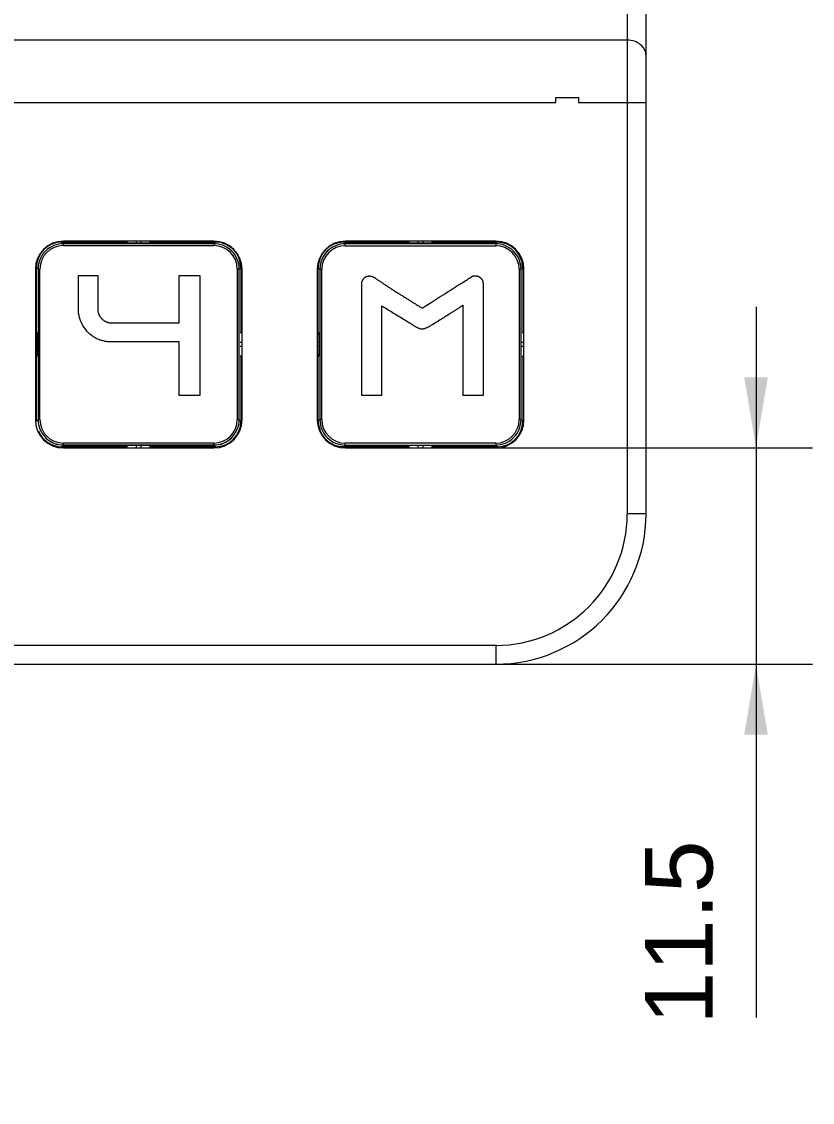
# Model space of a CAD drawing. Header units: millimetres. Extents: x -297 to 297, y -210 to 210.
# Drawn here: x 41.6 to 83.6, y -88.8 to -31.3 of the extents above; entities that cross this region are included whole.
import ezdxf

# ---------------------------------------------------------------- set-up
doc = ezdxf.new("R2010")
doc.units = ezdxf.units.MM
doc.layers.get('0').update_dxf_attribs({"lineweight": 20})
for name, color, linetype, lineweight in [('ASM0004_ASM_DXF_CONTINUOUS_LINE', 7, 'Continuous', 18), ('JCHT35K-ANJIDXF_CONTINUOUS_LINE', 7, 'Continuous', 18), ('LAYER_1', 7, 'Continuous', 18)]:
    doc.layers.add(name, color=color, linetype=linetype, lineweight=lineweight)
doc.styles.add('标准', font='')
doc.styles.get('标准').set_extended_font_data('arial')
doc.dimstyles.new('标准$0', dxfattribs={"dimscale": 1.5, "dimtxt": 2.4, "dimasz": 2.5, "dimexe": 2, "dimexo": 1, "dimgap": 1.5, "dimtad": 1, "dimdec": 1, "dimdsep": 46, "dimtxsty": '标准', "dimcen": 2.5, "dimdle": 5, "dimclre": 256, "dimclrt": 7, "dimadec": 0, "dimazin": 0, "dimtfac": 0.714286, "dimtdec": 1, "dimtmove": 0, "dimatfit": 3, "dimfxl": 0, "dimtolj": 1, "dimarcsym": 0})

# ---------------------------------------------------------------- blocks, each defined once
blk = doc.blocks.new('*X5')
at = {"linetype": 'Continuous'}
for points in [[(80.647, -53.965), (81.272, -50.215), (80.022, -50.215)], [(80.647, -65.465), (81.272, -69.215), (80.022, -69.215)]]:
    blk.add_hatch(color=0, dxfattribs=at).paths.add_polyline_path(points, flags=0)
at = {"color": 0, "linetype": 'Continuous'}
blk.add_line((80.647, -46.465), (80.647, -84.254), dxfattribs=at)
at = {"linetype": 'Continuous'}
for p, q in [((64.601, -53.965), (83.647, -53.965)), ((64.213, -65.465), (83.647, -65.465))]:
    blk.add_line(p, q, dxfattribs=at)
at = {"color": 7, "insert": (76.56, -79.734), "char_height": 3.6, "width": 18.07683, "attachment_point": 5, "rotation": 90, "style": '标准'}
blk.add_mtext('11.5', dxfattribs=at)

msp = doc.modelspace()

# ---------------------------------------------------------------- linework, layer by layer
at = {"layer": 'ASM0004_ASM_DXF_CONTINUOUS_LINE', "color": 7, "linetype": 'Continuous'}
for p, q in [((73.795, -27.097), (73.795, -57.465)), ((74.795, -57.465), (74.795, -27.925)), ((73.795, -32.275), (-69.205, -32.275)), ((-65.405, -35.591), (69.995, -35.591)), ((69.995, -35.326), (71.195, -35.326)), ((69.995, -35.591), (69.995, -35.326)), ((71.195, -35.326), (71.195, -35.591)), ((71.195, -35.591), (74.795, -35.591)), ((51.795, -42.965), (43.795, -42.965)), ((48.411, -43.057), (48.411, -42.965)), ((48.443, -42.965), (48.443, -43.016)), ((66.795, -42.965), (58.795, -42.965)), ((63.411, -43.057), (63.411, -42.965)), ((63.443, -42.965), (63.443, -43.022)), ((65.295, -43.022), (65.295, -42.965)), ((67.617, -43.215), (67.569, -43.215)), ((42.295, -44.465), (42.295, -52.465)), ((53.23, -44.376), (53.145, -44.461)), ((53.23, -44.376), (53.23, -47.804)), ((53.295, -52.465), (53.295, -44.465)), ((57.295, -44.465), (57.295, -52.465)), ((68.23, -44.376), (68.145, -44.461)), ((68.23, -44.376), (68.23, -47.809)), ((68.295, -52.465), (68.295, -44.465)), ((42.295, -49.081), (42.387, -49.081)), ((42.352, -49.113), (42.295, -49.113)), ((53.199, -49.081), (53.295, -49.081)), ((53.199, -49.081), (53.23, -49.113)), ((53.295, -49.113), (53.23, -49.113)), ((53.23, -49.113), (53.23, -52.551)), ((57.295, -49.081), (57.387, -49.081)), ((57.352, -49.113), (57.295, -49.113)), ((68.199, -49.081), (68.295, -49.081)), ((68.199, -49.081), (68.23, -49.113)), ((68.295, -49.113), (68.23, -49.113)), ((68.23, -49.113), (68.23, -52.551)), ((53.145, -52.465), (53.23, -52.55)), ((68.145, -52.465), (68.23, -52.55)), ((43.791, -53.815), (43.706, -53.9)), ((47.139, -53.9), (43.706, -53.9)), ((43.791, -53.815), (51.795, -53.815)), ((43.795, -53.965), (51.795, -53.965)), ((48.443, -53.9), (48.411, -53.869)), ((48.411, -53.965), (48.411, -53.869)), ((51.88, -53.9), (48.443, -53.9)), ((48.443, -53.9), (48.443, -53.965)), ((51.795, -53.715), (51.795, -53.815)), ((51.88, -53.9), (51.795, -53.815)), ((58.791, -53.815), (58.706, -53.9)), ((62.139, -53.9), (58.706, -53.9)), ((58.795, -53.965), (66.795, -53.965)), ((63.443, -53.9), (63.411, -53.869)), ((63.411, -53.965), (63.411, -53.869)), ((66.88, -53.9), (63.443, -53.9)), ((63.443, -53.9), (63.443, -53.965)), ((65.295, -53.965), (65.295, -53.897)), ((66.88, -53.9), (66.795, -53.815)), ((67.551, -53.715), (67.617, -53.715)), ((74.795, -57.465), (73.795, -57.465)), ((66.795, -64.465), (-62.205, -64.465)), ((66.795, -64.465), (66.795, -65.465)), ((-62.205, -65.465), (66.795, -65.465))]:
    msp.add_line(p, q, dxfattribs=at)
for centre, radius, start, end in [((43.795, -44.465), 1.5, 90, 180), ((51.795, -44.465), 1.5, 0, 90), ((58.795, -44.465), 1.5, 90, 180), ((66.795, -44.465), 1.5, 0, 90), ((43.795, -52.465), 1.5, 180, 270), ((51.795, -52.465), 1.5, 270, 360), ((58.795, -52.465), 1.5, 180, 270), ((66.795, -52.465), 1.5, 270, 360), ((43.705, -52.551), 1.35, 202.24902, 269.8267), ((43.791, -52.465), 1.35, 225.00442, 270.00116), ((51.795, -52.465), 1.35, 269.99885, 314.99662), ((43.706, -52.557), 1.343, 269.8218, 270.00059), ((58.705, -52.551), 1.35, 224.88732, 269.83861), ((58.706, -52.557), 1.343, 269.83371, 270.00059), ((66.795, -57.465), 8, 270, 0), ((66.795, -57.465), 7, 269.99993, 359.99989)]:
    msp.add_arc(centre, radius, start, end, dxfattribs=at)
for centre, major_axis, start_param, end_param in [((66.88, -44.376), (0.955, 0.955), 5.497939, 6.285146), ((51.88, -44.376), (0.955, 0.955), 5.497939, 5.893678), ((51.88, -52.55), (0.955, -0.955), 5.497916, 7.068431), ((66.88, -52.55), (0.955, -0.955), 5.497916, 7.068431)]:
    msp.add_ellipse(centre, major_axis=major_axis, ratio=0.999695, start_param=start_param, end_param=end_param, dxfattribs=at)
msp.add_open_spline([(74.795, -33.104), (74.795, -32.996), (74.739, -32.769), (74.509, -32.495), (74.179, -32.316), (73.924, -32.275), (73.795, -32.275)], degree=3, knots=[0, 0, 0, 0, 239.227463, 492.418086, 764.307794, 1048.793165, 1048.793165, 1048.793165, 1048.793165], dxfattribs=at)
at = {"layer": 'JCHT35K-ANJIDXF_CONTINUOUS_LINE', "color": 7, "linetype": 'Continuous'}
for p, q in [((43.702, -43.016), (47.139, -43.016)), ((43.702, -43.016), (43.787, -43.102)), ((51.791, -43.102), (43.787, -43.102)), ((43.787, -43.202), (43.787, -43.102)), ((47.139, -43.016), (47.139, -42.965)), ((47.139, -43.016), (47.171, -43.048)), ((47.171, -42.965), (47.171, -43.048)), ((47.671, -43.057), (47.671, -42.965)), ((47.671, -43.057), (47.908, -43.057)), ((47.908, -42.965), (47.908, -43.057)), ((48.408, -43.048), (48.408, -42.965)), ((48.408, -43.048), (48.439, -43.016)), ((48.439, -43.016), (51.877, -43.016)), ((51.791, -43.102), (51.877, -43.016)), ((51.791, -43.102), (51.791, -43.202)), ((58.702, -43.022), (62.139, -43.022)), ((58.702, -43.022), (58.787, -43.108)), ((66.791, -43.108), (58.787, -43.108)), ((58.787, -43.208), (58.787, -43.108)), ((62.139, -43.022), (62.139, -42.965)), ((62.139, -43.022), (62.171, -43.054)), ((62.171, -42.965), (62.171, -43.054)), ((62.671, -43.062), (62.671, -42.965)), ((62.671, -43.062), (62.908, -43.062)), ((62.908, -42.965), (62.908, -43.062)), ((63.408, -43.054), (63.408, -42.965)), ((63.439, -43.022), (66.877, -43.022)), ((66.791, -43.108), (66.877, -43.022)), ((66.791, -43.108), (66.791, -43.208)), ((43.787, -43.202), (51.791, -43.202)), ((58.787, -43.208), (66.791, -43.208)), ((42.438, -44.452), (42.352, -44.366)), ((42.352, -47.804), (42.352, -44.366)), ((42.438, -44.452), (42.438, -52.456)), ((42.538, -52.456), (42.537, -44.45)), ((53.041, -44.452), (53.141, -44.452)), ((53.041, -44.452), (53.041, -52.456)), ((53.141, -52.456), (53.141, -44.452)), ((57.438, -44.457), (57.352, -44.372)), ((57.352, -47.809), (57.352, -44.372)), ((57.438, -44.457), (57.438, -52.461)), ((57.538, -52.461), (57.537, -44.456)), ((68.041, -44.457), (68.141, -44.457)), ((68.041, -44.457), (68.041, -52.461)), ((68.141, -52.461), (68.141, -44.457)), ((42.295, -47.804), (42.352, -47.804)), ((42.384, -47.835), (42.295, -47.835)), ((42.384, -47.835), (42.352, -47.804)), ((53.295, -47.835), (53.195, -47.835)), ((53.227, -47.804), (53.295, -47.804)), ((57.295, -47.809), (57.352, -47.809)), ((57.384, -47.841), (57.295, -47.841)), ((57.384, -47.841), (57.352, -47.809)), ((68.295, -47.841), (68.195, -47.841)), ((68.227, -47.809), (68.295, -47.809)), ((42.295, -48.335), (42.392, -48.335)), ((42.392, -48.572), (42.295, -48.572)), ((42.392, -48.572), (42.392, -48.335)), ((53.186, -48.335), (53.295, -48.335)), ((53.295, -48.572), (53.186, -48.572)), ((57.295, -48.341), (57.392, -48.341)), ((57.392, -48.578), (57.295, -48.578)), ((57.392, -48.578), (57.392, -48.341)), ((68.186, -48.341), (68.295, -48.341)), ((68.295, -48.578), (68.186, -48.578)), ((42.295, -49.072), (42.384, -49.072)), ((42.352, -52.541), (42.352, -49.104)), ((53.195, -49.072), (53.295, -49.072)), ((57.295, -49.078), (57.384, -49.078)), ((57.352, -49.109), (57.384, -49.078)), ((57.352, -52.547), (57.352, -49.109)), ((68.195, -49.078), (68.295, -49.078)), ((42.352, -52.541), (42.438, -52.456)), ((42.538, -52.456), (42.438, -52.456)), ((53.141, -52.456), (53.041, -52.456)), ((57.352, -52.547), (57.438, -52.461)), ((57.538, -52.461), (57.438, -52.461)), ((68.141, -52.461), (68.041, -52.461)), ((51.791, -53.705), (43.787, -53.705)), ((43.787, -53.805), (43.787, -53.705)), ((43.787, -53.805), (51.791, -53.805)), ((47.139, -53.965), (47.139, -53.891)), ((47.171, -53.859), (47.171, -53.965)), ((47.671, -53.965), (47.671, -53.851)), ((47.908, -53.851), (47.908, -53.965)), ((48.408, -53.965), (48.408, -53.859)), ((51.791, -53.705), (51.791, -53.805)), ((66.791, -53.711), (58.787, -53.711)), ((58.787, -53.811), (58.787, -53.711)), ((58.787, -53.811), (66.791, -53.811)), ((62.139, -53.965), (62.139, -53.897)), ((62.171, -53.865), (62.171, -53.965)), ((62.671, -53.965), (62.671, -53.856)), ((62.908, -53.856), (62.908, -53.965)), ((63.408, -53.965), (63.408, -53.865)), ((66.791, -53.711), (66.791, -53.811))]:
    msp.add_line(p, q, dxfattribs=at)
for centre, radius, start, end in [((43.787, -44.452), 1.35, 89.99872, 180.00117), ((51.791, -44.452), 1.35, 359.99955, 90.00117), ((58.787, -44.457), 1.35, 89.99872, 180.00117), ((66.791, -44.457), 1.35, 359.99955, 90.00117), ((43.788, -44.452), 1.25, 90.01192, 179.90547), ((51.791, -44.452), 1.25, 0.01152, 89.98396), ((58.788, -44.458), 1.25, 90.01192, 179.90547), ((66.791, -44.458), 1.25, 0.01152, 89.98396), ((43.787, -52.456), 1.35, 179.99877, 270.00116), ((43.788, -52.455), 1.25, 180.01163, 269.98406), ((51.791, -52.456), 1.35, 269.99885, 0.00056), ((51.791, -52.455), 1.25, 270.01154, 359.98403), ((58.702, -52.547), 1.35, 179.99534, 270.00458), ((58.787, -52.461), 1.35, 179.99877, 270.00116), ((58.788, -52.461), 1.25, 180.01163, 269.98406), ((66.791, -52.461), 1.35, 269.99885, 0.00056), ((66.791, -52.461), 1.25, 270.01154, 359.98403)]:
    msp.add_arc(centre, radius, start, end, dxfattribs=at)
for centre, major_axis, start_param, end_param in [((43.702, -44.367), (0.955, -0.955), 2.356323, 3.926863), ((51.876, -44.367), (0.955, 0.955), 5.497939, 7.068455), ((58.702, -44.372), (0.955, -0.955), 2.356323, 3.926863), ((66.876, -44.372), (0.955, 0.955), 5.497939, 7.068455)]:
    msp.add_ellipse(centre, major_axis=major_axis, ratio=0.999695, start_param=start_param, end_param=end_param, dxfattribs=at)
for points, knots in [([(47.171, -43.048), (47.171, -43.048), (47.172, -43.048), (47.174, -43.049), (47.178, -43.049), (47.185, -43.05), (47.196, -43.051), (47.213, -43.051), (47.234, -43.052), (47.259, -43.053), (47.289, -43.053), (47.334, -43.054), (47.399, -43.055), (47.484, -43.056), (47.576, -43.056), (47.639, -43.057), (47.671, -43.057)], [0, 0, 0, 0, 6.021915, 18.257542, 36.825866, 61.719174, 130.340994, 223.570979, 340.46515, 480.012089, 640.880665, 821.533685, 1235.363763, 1705.785635, 2215.605449, 2744.924866, 2744.924866, 2744.924866, 2744.924866]), ([(47.908, -43.057), (47.94, -43.057), (48.003, -43.056), (48.095, -43.056), (48.179, -43.055), (48.244, -43.054), (48.29, -43.053), (48.319, -43.053), (48.345, -43.052), (48.366, -43.051), (48.383, -43.051), (48.394, -43.05), (48.401, -43.049), (48.404, -43.049), (48.406, -43.048), (48.407, -43.048), (48.408, -43.048)], [0, 0, 0, 0, 534.824241, 1049.945729, 1525.259317, 1943.392446, 2125.923861, 2288.465088, 2429.462959, 2547.57251, 2641.77181, 2711.107076, 2736.259185, 2755.020546, 2767.383367, 2773.467871, 2773.467871, 2773.467871, 2773.467871]), ([(62.171, -43.054), (62.171, -43.054), (62.172, -43.054), (62.174, -43.055), (62.178, -43.055), (62.185, -43.056), (62.196, -43.056), (62.213, -43.057), (62.234, -43.058), (62.259, -43.058), (62.289, -43.059), (62.334, -43.06), (62.399, -43.061), (62.484, -43.062), (62.576, -43.062), (62.639, -43.062), (62.671, -43.062)], [0, 0, 0, 0, 7.061111, 21.408229, 43.180871, 72.369994, 152.833817, 262.152412, 399.2189, 562.847322, 751.476838, 963.304978, 1448.549323, 2000.151454, 2597.950392, 3218.613961, 3218.613961, 3218.613961, 3218.613961]), ([(62.908, -43.062), (62.94, -43.062), (63.003, -43.062), (63.095, -43.062), (63.179, -43.061), (63.244, -43.06), (63.29, -43.059), (63.319, -43.058), (63.345, -43.058), (63.366, -43.057), (63.383, -43.056), (63.394, -43.056), (63.401, -43.055), (63.404, -43.055), (63.406, -43.054), (63.407, -43.054), (63.408, -43.054)], [0, 0, 0, 0, 626.344157, 1229.613997, 1786.26395, 2275.948639, 2489.715099, 2680.070622, 2845.196258, 2983.516889, 3093.835714, 3175.035733, 3204.491908, 3226.463741, 3240.942106, 3248.0678, 3248.0678, 3248.0678, 3248.0678]), ([(42.438, -44.452), (42.438, -44.452), (42.439, -44.452), (42.44, -44.451), (42.443, -44.451), (42.448, -44.451), (42.456, -44.451), (42.468, -44.451), (42.483, -44.451), (42.507, -44.45), (42.525, -44.45), (42.538, -44.45)], [0, 0, 0, 0, 11.158544, 38.25265, 81.018324, 139.137832, 299.365399, 512.452621, 770.687583, 1064.597373, 1713.470309, 1713.470309, 1713.470309, 1713.470309]), ([(57.438, -44.457), (57.438, -44.457), (57.439, -44.457), (57.44, -44.457), (57.443, -44.457), (57.448, -44.457), (57.456, -44.457), (57.468, -44.456), (57.483, -44.456), (57.507, -44.456), (57.525, -44.456), (57.538, -44.456)], [0, 0, 0, 0, 13.145059, 45.06263, 95.441722, 163.908035, 352.660333, 603.682698, 907.890292, 1254.123774, 2018.5132, 2018.5132, 2018.5132, 2018.5132]), ([(42.392, -48.335), (42.392, -48.303), (42.392, -48.24), (42.392, -48.148), (42.391, -48.064), (42.39, -47.999), (42.389, -47.953), (42.388, -47.924), (42.388, -47.898), (42.387, -47.877), (42.386, -47.86), (42.386, -47.849), (42.385, -47.842), (42.385, -47.839), (42.384, -47.837), (42.384, -47.835), (42.384, -47.835)], [0, 0, 0, 0, 529.494018, 1039.481647, 1510.058114, 1924.023999, 2104.73625, 2265.657542, 2405.250184, 2522.182619, 2615.4431, 2684.087349, 2708.988785, 2727.563164, 2739.802773, 2745.826638, 2745.826638, 2745.826638, 2745.826638]), ([(57.392, -48.341), (57.392, -48.309), (57.392, -48.246), (57.392, -48.154), (57.391, -48.069), (57.39, -48.004), (57.389, -47.959), (57.388, -47.929), (57.388, -47.904), (57.387, -47.883), (57.386, -47.866), (57.386, -47.855), (57.385, -47.848), (57.385, -47.844), (57.384, -47.842), (57.384, -47.841), (57.384, -47.841)], [0, 0, 0, 0, 617.86345, 1212.965009, 1762.077914, 2245.132267, 2456.004327, 2643.782434, 2806.672266, 2943.120034, 3051.945141, 3132.045711, 3161.103049, 3182.777383, 3197.059711, 3204.088922, 3204.088922, 3204.088922, 3204.088922]), ([(42.384, -49.072), (42.384, -49.072), (42.384, -49.071), (42.385, -49.069), (42.385, -49.065), (42.386, -49.058), (42.386, -49.047), (42.387, -49.03), (42.388, -49.009), (42.388, -48.984), (42.389, -48.954), (42.39, -48.908), (42.391, -48.844), (42.392, -48.759), (42.392, -48.667), (42.392, -48.604), (42.392, -48.572)], [0, 0, 0, 0, 6.100553, 18.495952, 37.306735, 62.525089, 132.042941, 226.490279, 344.910804, 486.279898, 649.249054, 832.261016, 1251.494925, 1728.059793, 2244.537336, 2780.76947, 2780.76947, 2780.76947, 2780.76947]), ([(57.384, -49.078), (57.384, -49.077), (57.384, -49.076), (57.385, -49.074), (57.385, -49.071), (57.386, -49.064), (57.386, -49.053), (57.387, -49.036), (57.388, -49.015), (57.388, -48.989), (57.389, -48.96), (57.39, -48.914), (57.391, -48.849), (57.392, -48.765), (57.392, -48.673), (57.392, -48.61), (57.392, -48.578)], [0, 0, 0, 0, 7.103225, 21.535901, 43.438378, 72.801559, 153.745193, 263.715661, 401.599492, 566.20366, 755.958025, 969.04938, 1457.187538, 2012.079431, 2613.443946, 3237.80987, 3237.80987, 3237.80987, 3237.80987])]:
    msp.add_open_spline(points, degree=3, knots=knots, dxfattribs=at)
at = {"layer": 'LAYER_1', "color": 7}
for points in [[(51.04, -51.178), (51.037, -51.178), (51.028, -51.178), (51.012, -51.178), (50.991, -51.178), (50.966, -51.178), (50.935, -51.178), (50.901, -51.178), (50.863, -51.178), (50.821, -51.178), (50.777, -51.178), (50.73, -51.178), (50.682, -51.178), (50.631, -51.178), (50.58, -51.178), (50.528, -51.178), (50.475, -51.178), (50.423, -51.178), (50.371, -51.178), (50.32, -51.178), (50.271, -51.178), (50.223, -51.178), (50.177, -51.178), (50.135, -51.178), (50.095, -51.178), (50.059, -51.178), (50.027, -51.178), (49.999, -51.178), (49.976, -51.178), (49.958, -51.178), (49.946, -51.178), (49.94, -51.178), (49.94, -51.175), (49.94, -51.157), (49.94, -51.124), (49.94, -51.076), (49.94, -51.014), (49.94, -50.941), (49.94, -50.856), (49.94, -50.761), (49.94, -50.657), (49.94, -50.545), (49.94, -50.427), (49.94, -50.303), (49.94, -50.174), (49.94, -50.042), (49.94, -49.907), (49.94, -49.772), (49.94, -49.636), (49.94, -49.501), (49.94, -49.368), (49.94, -49.238), (49.94, -49.112), (49.94, -48.992), (49.94, -48.878), (49.94, -48.772), (49.94, -48.675), (49.94, -48.587), (49.94, -48.51), (49.94, -48.445), (49.94, -48.393), (49.94, -48.355), (49.94, -48.333), (49.94, -48.327), (49.926, -48.327), (49.892, -48.327), (49.84, -48.327), (49.77, -48.327), (49.685, -48.327), (49.584, -48.327), (49.471, -48.327), (49.346, -48.327), (49.21, -48.327), (49.066, -48.327), (48.913, -48.327), (48.755, -48.327), (48.591, -48.327), (48.424, -48.327), (48.255, -48.327), (48.084, -48.327), (47.915, -48.327), (47.747, -48.327), (47.583, -48.327), (47.424, -48.327), (47.27, -48.327), (47.125, -48.327), (46.988, -48.327), (46.861, -48.327), (46.746, -48.327), (46.644, -48.327), (46.556, -48.327), (46.484, -48.327), (46.429, -48.327), (46.392, -48.327), (46.376, -48.327), (46.328, -48.326), (46.264, -48.324), (46.201, -48.32), (46.139, -48.315), (46.078, -48.307), (46.018, -48.298), (45.959, -48.287), (45.901, -48.274), (45.844, -48.26), (45.788, -48.244), (45.733, -48.226), (45.679, -48.206), (45.626, -48.185), (45.574, -48.162), (45.523, -48.137), (45.474, -48.11), (45.425, -48.081), (45.377, -48.051), (45.33, -48.019), (45.285, -47.986), (45.24, -47.95), (45.197, -47.913), (45.154, -47.874), (45.113, -47.833), (45.072, -47.791), (45.033, -47.747), (44.994, -47.701), (44.957, -47.653), (44.92, -47.604), (44.885, -47.552), (44.851, -47.5), (44.823, -47.453), (44.807, -47.426), (44.793, -47.4), (44.778, -47.373), (44.765, -47.346), (44.751, -47.318), (44.739, -47.291), (44.727, -47.264), (44.715, -47.236), (44.704, -47.208), (44.693, -47.18), (44.683, -47.152), (44.673, -47.124), (44.664, -47.096), (44.655, -47.068), (44.647, -47.039), (44.639, -47.011), (44.632, -46.982), (44.625, -46.953), (44.619, -46.924), (44.613, -46.895), (44.608, -46.866), (44.603, -46.837), (44.599, -46.807), (44.595, -46.778), (44.592, -46.748), (44.589, -46.718), (44.587, -46.688), (44.585, -46.658), (44.584, -46.628), (44.583, -46.598), (44.583, -46.567), (44.583, -46.559), (44.583, -46.545), (44.583, -46.522), (44.583, -46.49), (44.583, -46.45), (44.583, -46.402), (44.583, -46.348), (44.583, -46.288), (44.583, -46.222), (44.583, -46.151), (44.583, -46.077), (44.583, -45.999), (44.583, -45.919), (44.583, -45.837), (44.583, -45.753), (44.583, -45.669), (44.583, -45.585), (44.583, -45.502), (44.583, -45.42), (44.583, -45.341), (44.583, -45.264), (44.583, -45.191), (44.583, -45.121), (44.583, -45.057), (44.583, -44.999), (44.583, -44.946), (44.583, -44.901), (44.583, -44.863), (44.583, -44.833), (44.583, -44.812), (44.583, -44.801), (44.583, -44.8), (44.589, -44.8), (44.6, -44.8), (44.617, -44.8), (44.638, -44.8), (44.664, -44.8), (44.695, -44.8), (44.729, -44.8), (44.766, -44.8), (44.806, -44.8), (44.849, -44.8), (44.893, -44.8), (44.94, -44.8), (44.988, -44.8), (45.036, -44.8), (45.086, -44.8), (45.135, -44.8), (45.184, -44.8), (45.232, -44.8), (45.28, -44.8), (45.325, -44.8), (45.369, -44.8), (45.411, -44.8), (45.45, -44.8), (45.486, -44.8), (45.518, -44.8), (45.547, -44.8), (45.571, -44.8), (45.59, -44.8), (45.605, -44.8), (45.614, -44.8), (45.617, -44.8), (45.617, -44.805), (45.617, -44.82), (45.617, -44.845), (45.617, -44.878), (45.617, -44.92), (45.617, -44.969), (45.617, -45.024), (45.617, -45.086), (45.617, -45.153), (45.617, -45.224), (45.617, -45.299), (45.617, -45.378), (45.617, -45.459), (45.617, -45.542), (45.617, -45.626), (45.617, -45.711), (45.617, -45.795), (45.617, -45.879), (45.617, -45.961), (45.617, -46.041), (45.617, -46.117), (45.617, -46.19), (45.617, -46.259), (45.617, -46.323), (45.617, -46.381), (45.617, -46.433), (45.617, -46.478), (45.617, -46.515), (45.617, -46.544), (45.617, -46.563), (45.617, -46.573), (45.617, -46.585), (45.617, -46.605), (45.618, -46.625), (45.62, -46.644), (45.621, -46.664), (45.624, -46.683), (45.627, -46.702), (45.63, -46.72), (45.633, -46.739), (45.638, -46.757), (45.642, -46.775), (45.647, -46.793), (45.653, -46.811), (45.659, -46.828), (45.665, -46.845), (45.672, -46.862), (45.679, -46.879), (45.687, -46.896), (45.695, -46.912), (45.704, -46.928), (45.713, -46.944), (45.722, -46.96), (45.732, -46.976), (45.743, -46.991), (45.754, -47.006), (45.765, -47.021), (45.777, -47.036), (45.79, -47.05), (45.802, -47.065), (45.816, -47.079), (45.829, -47.092), (45.843, -47.106), (45.858, -47.12), (45.872, -47.133), (45.887, -47.145), (45.902, -47.157), (45.917, -47.169), (45.932, -47.18), (45.947, -47.191), (45.963, -47.201), (45.979, -47.211), (45.994, -47.221), (46.01, -47.23), (46.027, -47.238), (46.043, -47.246), (46.059, -47.254), (46.076, -47.261), (46.093, -47.268), (46.11, -47.275), (46.127, -47.281), (46.144, -47.286), (46.162, -47.291), (46.18, -47.296), (46.197, -47.3), (46.215, -47.304), (46.234, -47.307), (46.252, -47.31), (46.27, -47.313), (46.289, -47.315), (46.308, -47.317), (46.327, -47.318), (46.346, -47.319), (46.365, -47.319), (46.376, -47.319), (46.402, -47.319), (46.446, -47.319), (46.509, -47.319), (46.588, -47.319), (46.682, -47.319), (46.79, -47.319), (46.91, -47.319), (47.042, -47.319), (47.183, -47.319), (47.332, -47.319), (47.489, -47.319), (47.651, -47.319), (47.816, -47.319), (47.985, -47.319), (48.155, -47.319), (48.325, -47.319), (48.494, -47.319), (48.66, -47.319), (48.822, -47.319), (48.978, -47.319), (49.128, -47.319), (49.269, -47.319), (49.4, -47.319), (49.521, -47.319), (49.629, -47.319), (49.723, -47.319), (49.802, -47.319), (49.864, -47.319), (49.909, -47.319), (49.934, -47.319), (49.94, -47.318), (49.94, -47.307), (49.94, -47.281), (49.94, -47.242), (49.94, -47.191), (49.94, -47.129), (49.94, -47.057), (49.94, -46.976), (49.94, -46.886), (49.94, -46.789), (49.94, -46.686), (49.94, -46.578), (49.94, -46.465), (49.94, -46.349), (49.94, -46.231), (49.94, -46.111), (49.94, -45.991), (49.94, -45.871), (49.94, -45.753), (49.94, -45.637), (49.94, -45.525), (49.94, -45.417), (49.94, -45.315), (49.94, -45.219), (49.94, -45.131), (49.94, -45.051), (49.94, -44.98), (49.94, -44.919), (49.94, -44.87), (49.94, -44.833), (49.94, -44.809), (49.94, -44.8), (49.942, -44.8), (49.951, -44.8), (49.965, -44.8), (49.985, -44.8), (50.01, -44.8), (50.04, -44.8), (50.074, -44.8), (50.112, -44.8), (50.153, -44.8), (50.197, -44.8), (50.243, -44.8), (50.292, -44.8), (50.342, -44.8), (50.393, -44.8), (50.445, -44.8), (50.498, -44.8), (50.55, -44.8), (50.602, -44.8), (50.653, -44.8), (50.703, -44.8), (50.751, -44.8), (50.796, -44.8), (50.839, -44.8), (50.88, -44.8), (50.916, -44.8), (50.949, -44.8), (50.977, -44.8), (51.001, -44.8), (51.019, -44.8), (51.032, -44.8), (51.039, -44.8), (51.04, -44.803), (51.04, -44.838), (51.04, -44.908), (51.04, -45.011), (51.04, -45.144), (51.04, -45.305), (51.04, -45.491), (51.04, -45.7), (51.04, -45.93), (51.04, -46.177), (51.04, -46.44), (51.04, -46.716), (51.04, -47.003), (51.04, -47.298), (51.04, -47.598), (51.04, -47.902), (51.04, -48.206), (51.04, -48.508), (51.04, -48.807), (51.04, -49.098), (51.04, -49.381), (51.04, -49.651), (51.04, -49.908), (51.04, -50.148), (51.04, -50.369), (51.04, -50.569), (51.04, -50.745), (51.04, -50.894), (51.04, -51.014), (51.04, -51.104), (51.04, -51.159)], [(65.063, -51.179), (65.063, -51.165), (65.063, -51.124), (65.063, -51.057), (65.063, -50.967), (65.063, -50.855), (65.063, -50.724), (65.063, -50.574), (65.063, -50.409), (65.063, -50.229), (65.063, -50.037), (65.063, -49.834), (65.063, -49.622), (65.063, -49.404), (65.063, -49.18), (65.063, -48.953), (65.063, -48.725), (65.063, -48.497), (65.063, -48.271), (65.063, -48.049), (65.063, -47.834), (65.063, -47.626), (65.063, -47.427), (65.063, -47.24), (65.063, -47.066), (65.063, -46.908), (65.063, -46.766), (65.063, -46.643), (65.063, -46.541), (65.063, -46.461), (65.063, -46.406), (65.063, -46.376), (65.042, -46.386), (64.994, -46.417), (64.948, -46.447), (64.903, -46.476), (64.859, -46.505), (64.816, -46.533), (64.774, -46.56), (64.732, -46.587), (64.691, -46.614), (64.65, -46.641), (64.609, -46.667), (64.567, -46.694), (64.525, -46.722), (64.482, -46.749), (64.438, -46.777), (64.393, -46.806), (64.347, -46.836), (64.299, -46.866), (64.249, -46.898), (64.198, -46.931), (64.144, -46.965), (64.088, -47), (64.029, -47.037), (63.967, -47.076), (63.903, -47.116), (63.835, -47.159), (63.763, -47.203), (63.688, -47.25), (63.61, -47.299), (63.527, -47.35), (63.44, -47.404), (63.348, -47.461), (63.303, -47.486), (63.266, -47.506), (63.23, -47.525), (63.197, -47.542), (63.165, -47.558), (63.134, -47.573), (63.104, -47.586), (63.076, -47.599), (63.049, -47.609), (63.023, -47.619), (62.997, -47.627), (62.972, -47.634), (62.948, -47.639), (62.924, -47.643), (62.9, -47.645), (62.876, -47.646), (62.853, -47.645), (62.829, -47.643), (62.805, -47.64), (62.78, -47.634), (62.755, -47.627), (62.729, -47.619), (62.702, -47.609), (62.675, -47.597), (62.646, -47.584), (62.616, -47.568), (62.584, -47.552), (62.551, -47.533), (62.517, -47.513), (62.48, -47.491), (62.442, -47.467), (62.415, -47.449), (62.407, -47.444), (62.389, -47.434), (62.363, -47.418), (62.328, -47.397), (62.286, -47.371), (62.238, -47.342), (62.183, -47.308), (62.123, -47.272), (62.057, -47.232), (61.988, -47.19), (61.915, -47.146), (61.839, -47.1), (61.761, -47.052), (61.682, -47.004), (61.601, -46.955), (61.521, -46.906), (61.44, -46.857), (61.361, -46.809), (61.283, -46.762), (61.207, -46.716), (61.135, -46.672), (61.066, -46.63), (61.001, -46.591), (60.942, -46.555), (60.887, -46.522), (60.839, -46.493), (60.798, -46.468), (60.765, -46.447), (60.739, -46.432), (60.723, -46.422), (60.715, -46.417), (60.715, -46.426), (60.715, -46.461), (60.715, -46.521), (60.715, -46.606), (60.715, -46.712), (60.715, -46.838), (60.715, -46.982), (60.715, -47.142), (60.715, -47.318), (60.715, -47.505), (60.715, -47.704), (60.715, -47.912), (60.715, -48.127), (60.715, -48.348), (60.715, -48.572), (60.715, -48.798), (60.715, -49.024), (60.715, -49.248), (60.715, -49.469), (60.715, -49.684), (60.715, -49.892), (60.715, -50.091), (60.715, -50.279), (60.715, -50.454), (60.715, -50.614), (60.715, -50.759), (60.715, -50.885), (60.715, -50.991), (60.715, -51.075), (60.715, -51.135), (60.715, -51.171), (60.715, -51.179), (60.711, -51.179), (60.7, -51.179), (60.685, -51.179), (60.664, -51.179), (60.639, -51.179), (60.61, -51.179), (60.577, -51.179), (60.54, -51.179), (60.501, -51.179), (60.459, -51.179), (60.415, -51.179), (60.368, -51.179), (60.321, -51.179), (60.272, -51.179), (60.223, -51.179), (60.174, -51.179), (60.125, -51.179), (60.076, -51.179), (60.029, -51.179), (59.982, -51.179), (59.938, -51.179), (59.895, -51.179), (59.856, -51.179), (59.819, -51.179), (59.785, -51.179), (59.756, -51.179), (59.73, -51.179), (59.709, -51.179), (59.693, -51.179), (59.682, -51.179), (59.677, -51.179), (59.677, -51.171), (59.677, -51.13), (59.677, -51.057), (59.677, -50.953), (59.677, -50.822), (59.677, -50.664), (59.677, -50.484), (59.677, -50.282), (59.677, -50.062), (59.677, -49.825), (59.677, -49.574), (59.677, -49.311), (59.677, -49.039), (59.677, -48.76), (59.677, -48.475), (59.677, -48.188), (59.677, -47.901), (59.677, -47.616), (59.677, -47.336), (59.677, -47.062), (59.677, -46.797), (59.677, -46.543), (59.677, -46.303), (59.677, -46.078), (59.677, -45.872), (59.677, -45.687), (59.677, -45.524), (59.677, -45.387), (59.677, -45.277), (59.677, -45.196), (59.677, -45.148), (59.677, -45.132), (59.685, -45.112), (59.692, -45.093), (59.7, -45.075), (59.708, -45.057), (59.717, -45.04), (59.726, -45.024), (59.735, -45.008), (59.745, -44.993), (59.755, -44.979), (59.765, -44.965), (59.775, -44.951), (59.786, -44.939), (59.797, -44.927), (59.809, -44.916), (59.821, -44.905), (59.833, -44.895), (59.846, -44.885), (59.858, -44.877), (59.872, -44.868), (59.885, -44.861), (59.899, -44.854), (59.913, -44.848), (59.928, -44.842), (59.942, -44.837), (59.957, -44.833), (59.973, -44.829), (59.989, -44.826), (60.005, -44.823), (60.021, -44.821), (60.038, -44.82), (60.055, -44.819), (60.069, -44.819), (60.08, -44.82), (60.09, -44.82), (60.101, -44.821), (60.112, -44.822), (60.123, -44.823), (60.134, -44.825), (60.144, -44.827), (60.155, -44.829), (60.166, -44.831), (60.177, -44.834), (60.188, -44.837), (60.199, -44.84), (60.21, -44.843), (60.221, -44.847), (60.232, -44.851), (60.243, -44.855), (60.253, -44.859), (60.264, -44.864), (60.275, -44.869), (60.286, -44.874), (60.297, -44.879), (60.308, -44.885), (60.32, -44.891), (60.331, -44.897), (60.342, -44.904), (60.353, -44.91), (60.364, -44.917), (60.375, -44.925), (60.386, -44.932), (60.397, -44.94), (60.408, -44.948), (60.44, -44.97), (60.472, -44.993), (60.505, -45.016), (60.538, -45.039), (60.572, -45.062), (60.606, -45.086), (60.64, -45.109), (60.676, -45.133), (60.711, -45.157), (60.747, -45.182), (60.783, -45.206), (60.82, -45.231), (60.858, -45.256), (60.896, -45.281), (60.934, -45.306), (60.973, -45.332), (61.012, -45.358), (61.052, -45.384), (61.092, -45.41), (61.133, -45.436), (61.174, -45.463), (61.216, -45.489), (61.258, -45.516), (61.3, -45.544), (61.343, -45.571), (61.387, -45.599), (61.431, -45.626), (61.475, -45.654), (61.52, -45.683), (61.566, -45.711), (61.612, -45.74), (61.655, -45.767), (61.694, -45.791), (61.733, -45.815), (61.773, -45.84), (61.812, -45.864), (61.852, -45.889), (61.891, -45.913), (61.931, -45.938), (61.97, -45.962), (62.009, -45.987), (62.049, -46.011), (62.088, -46.036), (62.128, -46.06), (62.167, -46.085), (62.207, -46.109), (62.246, -46.134), (62.286, -46.159), (62.325, -46.183), (62.365, -46.208), (62.404, -46.233), (62.444, -46.257), (62.483, -46.282), (62.523, -46.307), (62.563, -46.331), (62.602, -46.356), (62.642, -46.381), (62.681, -46.405), (62.721, -46.43), (62.761, -46.455), (62.8, -46.48), (62.84, -46.504), (62.88, -46.529), (62.89, -46.528), (62.91, -46.515), (62.943, -46.494), (62.988, -46.465), (63.045, -46.429), (63.112, -46.386), (63.189, -46.338), (63.274, -46.283), (63.366, -46.224), (63.465, -46.161), (63.57, -46.095), (63.679, -46.025), (63.792, -45.953), (63.908, -45.879), (64.026, -45.804), (64.144, -45.729), (64.262, -45.653), (64.38, -45.578), (64.495, -45.505), (64.607, -45.433), (64.715, -45.364), (64.819, -45.298), (64.917, -45.236), (65.007, -45.178), (65.091, -45.125), (65.165, -45.077), (65.23, -45.036), (65.284, -45.001), (65.327, -44.974), (65.357, -44.955), (65.374, -44.944), (65.379, -44.941), (65.382, -44.939), (65.386, -44.937), (65.39, -44.935), (65.394, -44.932), (65.398, -44.93), (65.402, -44.927), (65.407, -44.924), (65.412, -44.921), (65.416, -44.918), (65.422, -44.915), (65.427, -44.912), (65.432, -44.909), (65.438, -44.905), (65.444, -44.902), (65.45, -44.898), (65.456, -44.894), (65.462, -44.89), (65.469, -44.886), (65.475, -44.882), (65.482, -44.878), (65.489, -44.873), (65.497, -44.869), (65.504, -44.864), (65.512, -44.86), (65.519, -44.855), (65.527, -44.85), (65.535, -44.845), (65.544, -44.839), (65.552, -44.834), (65.561, -44.829), (65.569, -44.823), (65.575, -44.821), (65.579, -44.82), (65.584, -44.819), (65.588, -44.818), (65.592, -44.817), (65.597, -44.816), (65.601, -44.815), (65.605, -44.814), (65.609, -44.813), (65.614, -44.812), (65.618, -44.811), (65.622, -44.81), (65.626, -44.81), (65.63, -44.809), (65.635, -44.808), (65.639, -44.808), (65.643, -44.807), (65.647, -44.806), (65.651, -44.806), (65.655, -44.805), (65.659, -44.805), (65.663, -44.805), (65.667, -44.804), (65.671, -44.804), (65.675, -44.804), (65.679, -44.803), (65.682, -44.803), (65.686, -44.803), (65.69, -44.803), (65.694, -44.803), (65.697, -44.803), (65.702, -44.803), (65.712, -44.803), (65.722, -44.803), (65.731, -44.804), (65.741, -44.805), (65.75, -44.806), (65.76, -44.807), (65.769, -44.809), (65.778, -44.811), (65.788, -44.813), (65.797, -44.815), (65.806, -44.818), (65.815, -44.821), (65.824, -44.824), (65.834, -44.827), (65.843, -44.83), (65.852, -44.834), (65.861, -44.838), (65.87, -44.842), (65.878, -44.847), (65.887, -44.851), (65.896, -44.856), (65.905, -44.862), (65.914, -44.867), (65.922, -44.873), (65.931, -44.878), (65.94, -44.885), (65.948, -44.891), (65.957, -44.898), (65.965, -44.904), (65.974, -44.911), (65.982, -44.919), (65.99, -44.926), (65.998, -44.934), (66.006, -44.942), (66.014, -44.949), (66.021, -44.957), (66.028, -44.965), (66.035, -44.974), (66.041, -44.982), (66.047, -44.99), (66.053, -44.998), (66.059, -45.007), (66.064, -45.016), (66.07, -45.024), (66.074, -45.033), (66.079, -45.042), (66.083, -45.051), (66.088, -45.06), (66.091, -45.069), (66.095, -45.078), (66.098, -45.088), (66.101, -45.097), (66.104, -45.107), (66.106, -45.116), (66.109, -45.126), (66.111, -45.136), (66.112, -45.146), (66.114, -45.156), (66.115, -45.166), (66.116, -45.176), (66.116, -45.187), (66.117, -45.197), (66.117, -45.207), (66.117, -45.228), (66.117, -45.283), (66.117, -45.369), (66.117, -45.484), (66.117, -45.626), (66.117, -45.792), (66.117, -45.98), (66.117, -46.187), (66.117, -46.413), (66.117, -46.653), (66.117, -46.907), (66.117, -47.171), (66.117, -47.443), (66.117, -47.721), (66.117, -48.004), (66.117, -48.287), (66.117, -48.57), (66.117, -48.85), (66.117, -49.125), (66.117, -49.392), (66.117, -49.649), (66.117, -49.894), (66.117, -50.125), (66.117, -50.339), (66.117, -50.534), (66.117, -50.707), (66.117, -50.857), (66.117, -50.981), (66.117, -51.077), (66.117, -51.143), (66.117, -51.176), (66.116, -51.179), (66.109, -51.179), (66.097, -51.179), (66.08, -51.179), (66.057, -51.179), (66.03, -51.179), (65.999, -51.179), (65.965, -51.179), (65.927, -51.179), (65.886, -51.179), (65.842, -51.179), (65.797, -51.179), (65.749, -51.179), (65.701, -51.179), (65.651, -51.179), (65.601, -51.179), (65.551, -51.179), (65.502, -51.179), (65.452, -51.179), (65.405, -51.179), (65.358, -51.179), (65.314, -51.179), (65.272, -51.179), (65.232, -51.179), (65.196, -51.179), (65.163, -51.179), (65.134, -51.179), (65.11, -51.179), (65.09, -51.179), (65.076, -51.179), (65.067, -51.179)]]:
    msp.add_lwpolyline(points, close=True, dxfattribs=at)

# ---------------------------------------------------------------- dimensions: what is measured, and where the dimension line sits
dim = msp.add_linear_dim(base=(80.647, -65.465), p1=(63.101, -53.965), p2=(62.713, -65.465), angle=270, dimstyle='标准$0', override={"dimsah": 1, "dimtzin": 0, "dimarcsym": 1})
dim.commit()
dim.dimension.update_dxf_attribs({"geometry": '*X5', "text_midpoint": (76.56, -79.734)})

doc.saveas('drawing.dxf')
